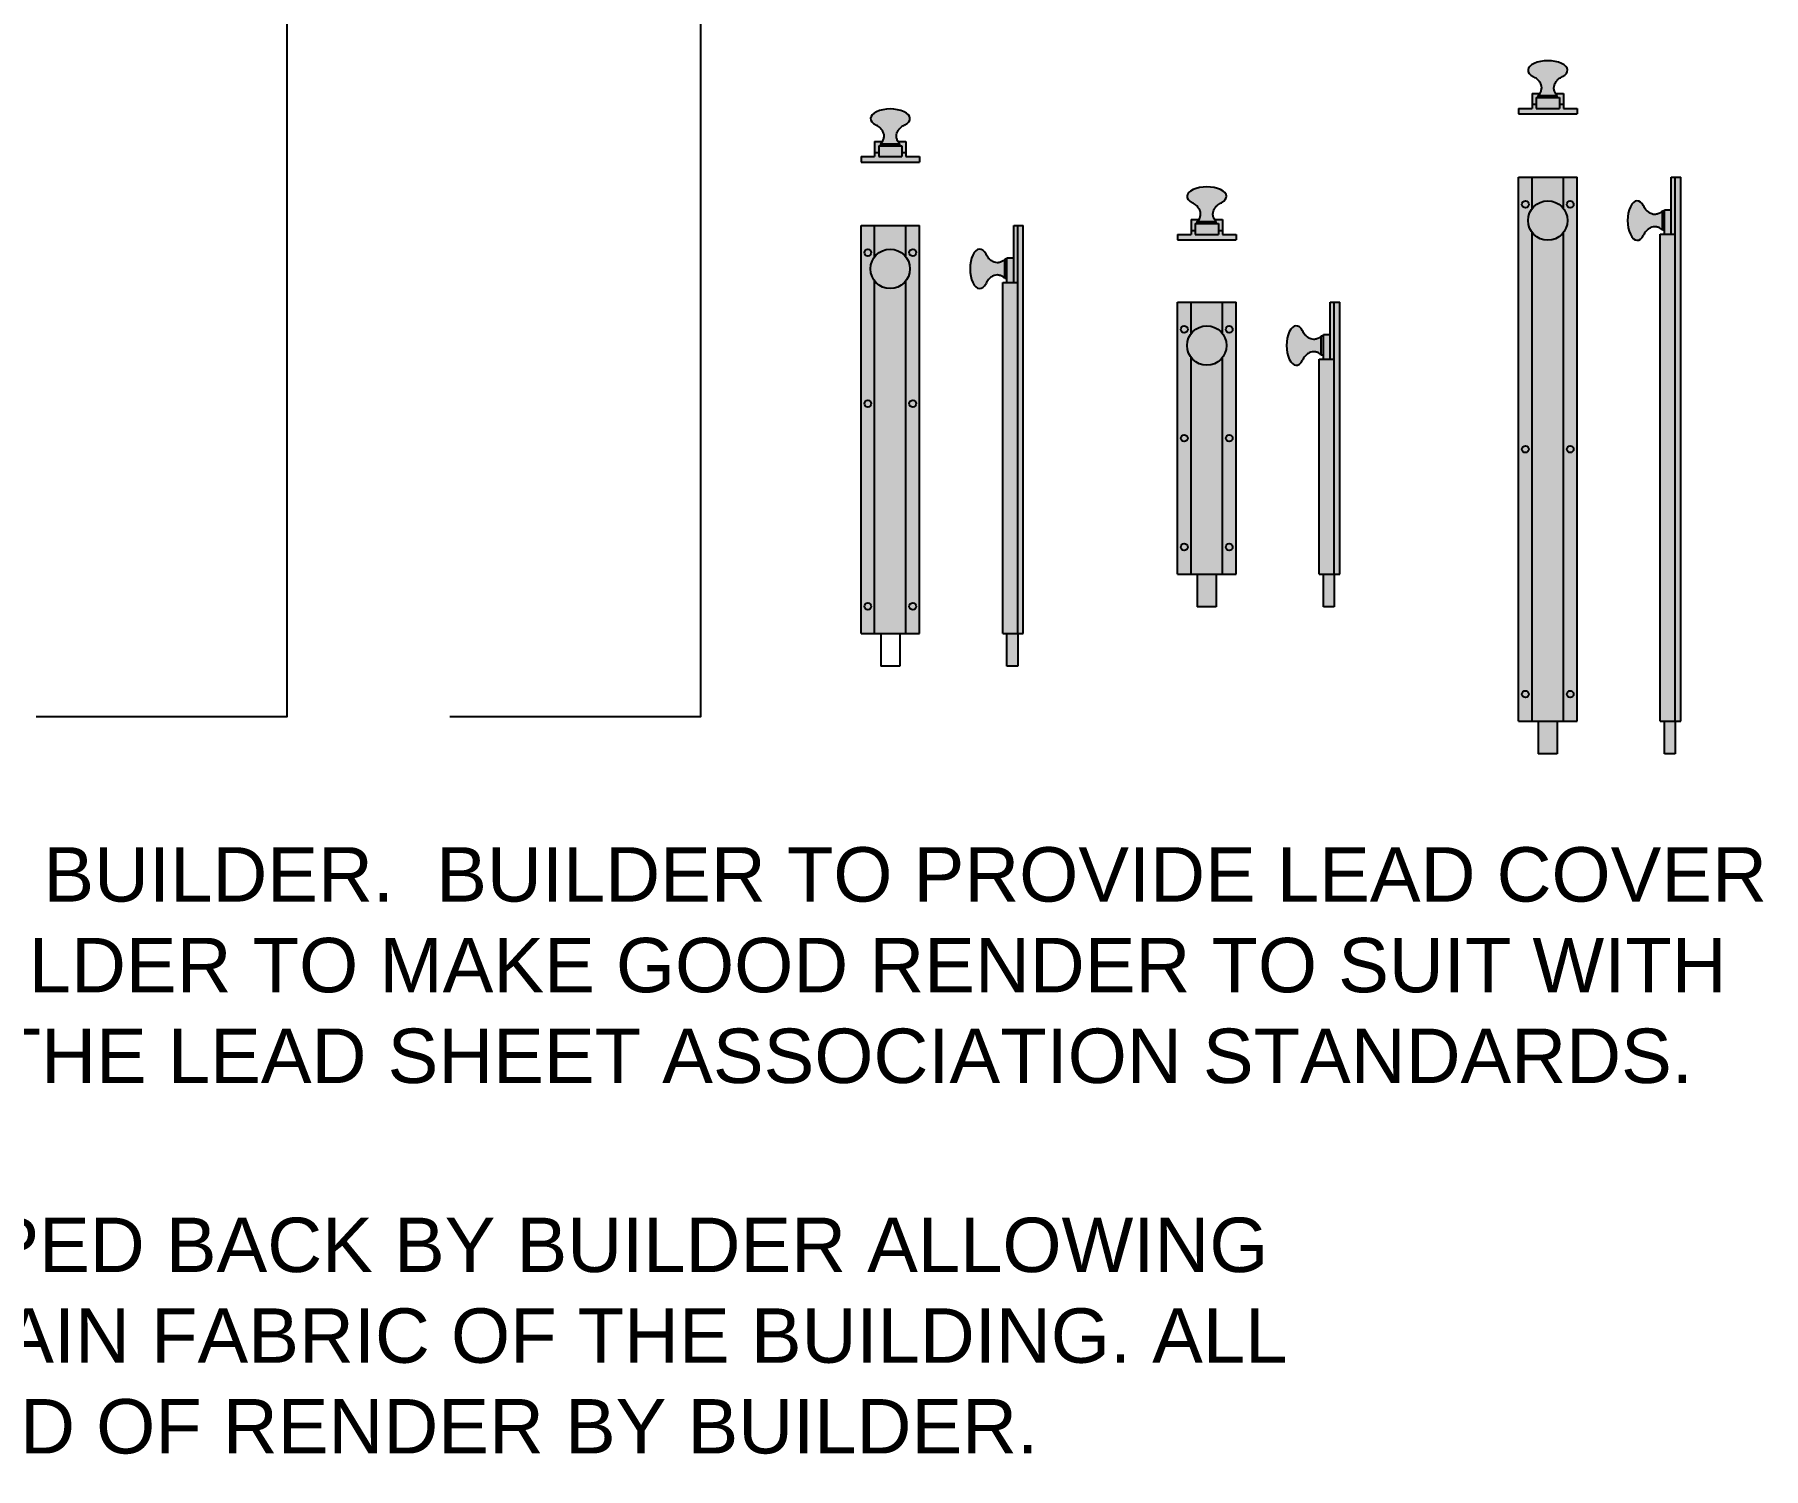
# Model space of a CAD drawing. Header units: millimetres. Extents: x 0 to 23312, y -3206 to 11448.
# Drawn here: x 11809 to 13080, y 9212 to 10266 of the extents above; entities that cross this region are included whole.
import ezdxf

# ---------------------------------------------------------------- set-up
doc = ezdxf.new("R2010")
doc.units = ezdxf.units.MM
doc.header["$LTSCALE"] = 10
for name, color, linetype in [('31 - Elevation Column', 7, 'Continuous'), ('40 - Detail Outline', 142, 'Continuous'), ('41 - Detail', 7, 'Continuous'), ('42 - Detail Hatch', 251, 'Continuous')]:
    doc.layers.add(name, color=color, linetype=linetype)
doc.styles.add('1-20', font='romans.shx', dxfattribs={"width": 0.8, "height": 40})

msp = doc.modelspace()

# ---------------------------------------------------------------- hatches: boundary and pattern name
at = {"layer": '40 - Detail Outline', "ltscale": 10}
h = msp.add_hatch(color=253, dxfattribs=at)
h.dxf.hatch_style = 1
edge = h.paths.add_edge_path()
edge.add_ellipse((12921.188, 10240.274), major_axis=(-14.5, 0), ratio=0.48275862, start_angle=137.655301, end_angle=402.344699)
edge.add_spline(control_points=[(12910.471, 10235.559), (12911.447, 10235.061), (12913.196, 10234.167), (12915.071, 10231.959), (12916.397, 10229.757), (12916.774, 10227.673), (12916.537, 10225.73), (12916.041, 10224.409), (12915.57, 10223.476), (12915.455, 10223.274)], knot_values=[1.9756293, 1.9756293, 1.9756293, 1.9756293, 5.22560108, 7.80183398, 10.5440652, 12.86459864, 13.98133443, 16.3835445, 17.07447963, 17.07447963, 17.07447963, 17.07447963], degree=3, periodic=0)
edge.add_spline(control_points=[(12915.455, 10223.274), (12915.256, 10222.923), (12914.884, 10222.377), (12914.384, 10221.944), (12914.188, 10221.774)], knot_values=[0, 0, 0, 0, 1.20001378, 1.9756293, 1.9756293, 1.9756293, 1.9756293], degree=3, periodic=0)
edge.add_line((12914.188, 10221.774), (12928.188, 10221.774))
edge.add_spline(control_points=[(12928.188, 10221.774), (12927.992, 10221.944), (12927.492, 10222.377), (12927.12, 10222.923), (12926.921, 10223.274)], knot_values=[0, 0, 0, 0, 0.77561552, 1.9756293, 1.9756293, 1.9756293, 1.9756293], degree=3, periodic=0)
edge.add_spline(control_points=[(12926.921, 10223.274), (12926.807, 10223.476), (12926.335, 10224.409), (12925.839, 10225.73), (12925.602, 10227.673), (12925.979, 10229.757), (12927.305, 10231.959), (12929.18, 10234.167), (12930.929, 10235.061), (12931.905, 10235.559)], knot_values=[1.9756293, 1.9756293, 1.9756293, 1.9756293, 2.66656442, 5.0687745, 6.18551029, 8.50604372, 11.24827494, 13.82450784, 17.07447963, 17.07447963, 17.07447963, 17.07447963], degree=3, periodic=0)
h.paths.add_polyline_path([(12928.188, 10221.774), (12914.188, 10221.774), (12914.188, 10220.274), (12928.188, 10220.274)])
edge = h.paths.add_edge_path()
edge.add_line((12932.688, 10223.274), (12926.921, 10223.274))
edge.add_spline(control_points=[(12926.921, 10223.274), (12927.12, 10222.923), (12927.492, 10222.377), (12927.992, 10221.944), (12928.188, 10221.774)], knot_values=[0, 0, 0, 0, 1.20001378, 1.9756293, 1.9756293, 1.9756293, 1.9756293], degree=3, periodic=0)
edge.add_line((12928.188, 10221.774), (12928.188, 10220.274))
edge.add_line((12928.188, 10220.274), (12929.688, 10220.274))
edge.add_line((12929.688, 10220.274), (12929.688, 10215.274))
edge.add_line((12929.688, 10215.274), (12932.688, 10215.274))
edge.add_line((12932.688, 10215.274), (12932.688, 10223.274))
h.paths.add_polyline_path([(12929.688, 10220.274), (12928.188, 10220.274), (12912.688, 10220.274), (12912.688, 10212.274), (12929.688, 10212.274)])
edge = h.paths.add_edge_path()
edge.add_line((12912.688, 10220.274), (12914.188, 10220.274))
edge.add_line((12914.188, 10220.274), (12914.188, 10221.774))
edge.add_spline(control_points=[(12914.188, 10221.774), (12914.384, 10221.944), (12914.884, 10222.377), (12915.256, 10222.923), (12915.455, 10223.274)], knot_values=[0, 0, 0, 0, 0.77561552, 1.9756293, 1.9756293, 1.9756293, 1.9756293], degree=3, periodic=0)
edge.add_line((12915.455, 10223.274), (12909.688, 10223.274))
edge.add_line((12909.688, 10223.274), (12909.688, 10215.274))
edge.add_line((12909.688, 10215.274), (12912.688, 10215.274))
edge.add_line((12912.688, 10215.274), (12912.688, 10220.274))
h.paths.add_polyline_path([(12942.688, 10212.274), (12932.688, 10212.274), (12932.688, 10215.274), (12929.688, 10215.274), (12929.688, 10212.274), (12912.688, 10212.274), (12912.688, 10215.274), (12909.688, 10215.274), (12909.688, 10212.274), (12899.688, 10212.274), (12899.688, 10208.274), (12942.688, 10208.274)])
h = msp.add_hatch(color=253, dxfattribs=at)
h.dxf.hatch_style = 1
edge = h.paths.add_edge_path()
edge.add_ellipse((12437.942, 10204.787), major_axis=(14.5, 0), ratio=0.48275862, start_angle=-42.344699, end_angle=222.344699)
edge.add_spline(control_points=[(12427.225, 10200.072), (12428.201, 10199.573), (12429.95, 10198.68), (12431.825, 10196.471), (12433.151, 10194.269), (12433.528, 10192.186), (12433.291, 10190.243), (12432.795, 10188.922), (12432.324, 10187.989), (12432.209, 10187.787)], knot_values=[1.9756293, 1.9756293, 1.9756293, 1.9756293, 5.22560108, 7.80183398, 10.5440652, 12.86459864, 13.98133443, 16.3835445, 17.07447963, 17.07447963, 17.07447963, 17.07447963], degree=3, periodic=0)
edge.add_spline(control_points=[(12432.209, 10187.787), (12432.011, 10187.436), (12431.638, 10186.889), (12431.139, 10186.457), (12430.942, 10186.287)], knot_values=[0, 0, 0, 0, 1.20001378, 1.9756293, 1.9756293, 1.9756293, 1.9756293], degree=3, periodic=0)
edge.add_line((12430.942, 10186.287), (12444.942, 10186.287))
edge.add_spline(control_points=[(12444.942, 10186.287), (12444.746, 10186.457), (12444.246, 10186.889), (12443.874, 10187.436), (12443.675, 10187.787)], knot_values=[0, 0, 0, 0, 0.77561552, 1.9756293, 1.9756293, 1.9756293, 1.9756293], degree=3, periodic=0)
edge.add_spline(control_points=[(12443.675, 10187.787), (12443.561, 10187.989), (12443.089, 10188.922), (12442.594, 10190.243), (12442.357, 10192.186), (12442.734, 10194.269), (12444.06, 10196.471), (12445.935, 10198.68), (12447.684, 10199.573), (12448.659, 10200.072)], knot_values=[1.9756293, 1.9756293, 1.9756293, 1.9756293, 2.66656442, 5.0687745, 6.18551029, 8.50604372, 11.24827494, 13.82450784, 17.07447963, 17.07447963, 17.07447963, 17.07447963], degree=3, periodic=0)
h.paths.add_polyline_path([(12444.942, 10186.287), (12430.942, 10186.287), (12430.942, 10184.787), (12444.942, 10184.787)])
edge = h.paths.add_edge_path()
edge.add_line((12449.442, 10187.787), (12443.675, 10187.787))
edge.add_spline(control_points=[(12443.675, 10187.787), (12443.874, 10187.436), (12444.246, 10186.889), (12444.746, 10186.457), (12444.942, 10186.287)], knot_values=[0, 0, 0, 0, 1.20001378, 1.9756293, 1.9756293, 1.9756293, 1.9756293], degree=3, periodic=0)
edge.add_line((12444.942, 10186.287), (12444.942, 10184.787))
edge.add_line((12444.942, 10184.787), (12446.442, 10184.787))
edge.add_line((12446.442, 10184.787), (12446.442, 10179.787))
edge.add_line((12446.442, 10179.787), (12449.442, 10179.787))
edge.add_line((12449.442, 10179.787), (12449.442, 10187.787))
edge = h.paths.add_edge_path()
edge.add_spline(control_points=[(12430.942, 10186.287), (12431.139, 10186.457), (12431.638, 10186.889), (12432.011, 10187.436), (12432.209, 10187.787)], knot_values=[0, 0, 0, 0, 0.77561552, 1.9756293, 1.9756293, 1.9756293, 1.9756293], degree=3, periodic=0)
edge.add_line((12432.209, 10187.787), (12426.442, 10187.787))
edge.add_line((12426.442, 10187.787), (12426.442, 10179.787))
edge.add_line((12426.442, 10179.787), (12429.442, 10179.787))
edge.add_line((12429.442, 10179.787), (12429.442, 10184.787))
edge.add_line((12429.442, 10184.787), (12430.942, 10184.787))
edge.add_line((12430.942, 10184.787), (12430.942, 10186.287))
h.paths.add_polyline_path([(12429.442, 10179.787), (12426.442, 10179.787), (12426.442, 10176.787), (12416.442, 10176.787), (12416.442, 10172.787), (12459.442, 10172.787), (12459.442, 10176.787), (12449.442, 10176.787), (12449.442, 10179.787), (12446.442, 10179.787), (12446.442, 10176.787), (12429.442, 10176.787)])
h.paths.add_polyline_path([(12446.442, 10184.787), (12444.942, 10184.787), (12429.442, 10184.787), (12429.442, 10179.787), (12429.442, 10176.787), (12446.442, 10176.787), (12446.442, 10179.787)])
h = msp.add_hatch(color=253, dxfattribs=at)
h.dxf.hatch_style = 1
edge = h.paths.add_edge_path()
edge.add_ellipse((12670.552, 10147.533), major_axis=(14.5, 0), ratio=0.48275862, start_angle=-42.344699, end_angle=222.344699)
edge.add_spline(control_points=[(12659.835, 10142.818), (12660.811, 10142.32), (12662.56, 10141.426), (12664.435, 10139.218), (12665.761, 10137.016), (12666.138, 10134.932), (12665.901, 10132.989), (12665.406, 10131.668), (12664.934, 10130.735), (12664.82, 10130.533)], knot_values=[1.9756293, 1.9756293, 1.9756293, 1.9756293, 5.22560108, 7.80183398, 10.5440652, 12.86459864, 13.98133443, 16.3835445, 17.07447963, 17.07447963, 17.07447963, 17.07447963], degree=3, periodic=0)
edge.add_spline(control_points=[(12664.82, 10130.533), (12664.621, 10130.182), (12664.249, 10129.636), (12663.749, 10129.203), (12663.552, 10129.033)], knot_values=[0, 0, 0, 0, 1.20001378, 1.9756293, 1.9756293, 1.9756293, 1.9756293], degree=3, periodic=0)
edge.add_line((12663.552, 10129.033), (12677.552, 10129.033))
edge.add_spline(control_points=[(12677.552, 10129.033), (12677.356, 10129.203), (12676.856, 10129.636), (12676.484, 10130.182), (12676.285, 10130.533)], knot_values=[0, 0, 0, 0, 0.77561552, 1.9756293, 1.9756293, 1.9756293, 1.9756293], degree=3, periodic=0)
edge.add_spline(control_points=[(12676.285, 10130.533), (12676.171, 10130.735), (12675.699, 10131.668), (12675.204, 10132.989), (12674.967, 10134.932), (12675.344, 10137.016), (12676.67, 10139.218), (12678.545, 10141.426), (12680.294, 10142.32), (12681.27, 10142.818)], knot_values=[1.9756293, 1.9756293, 1.9756293, 1.9756293, 2.66656442, 5.0687745, 6.18551029, 8.50604372, 11.24827494, 13.82450784, 17.07447963, 17.07447963, 17.07447963, 17.07447963], degree=3, periodic=0)
h.paths.add_polyline_path([(12677.552, 10129.033), (12663.552, 10129.033), (12663.552, 10127.533), (12677.552, 10127.533)])
edge = h.paths.add_edge_path()
edge.add_line((12682.052, 10130.533), (12676.285, 10130.533))
edge.add_spline(control_points=[(12676.285, 10130.533), (12676.484, 10130.182), (12676.856, 10129.636), (12677.356, 10129.203), (12677.552, 10129.033)], knot_values=[0, 0, 0, 0, 1.20001378, 1.9756293, 1.9756293, 1.9756293, 1.9756293], degree=3, periodic=0)
edge.add_line((12677.552, 10129.033), (12677.552, 10127.533))
edge.add_line((12677.552, 10127.533), (12679.052, 10127.533))
edge.add_line((12679.052, 10127.533), (12679.052, 10122.533))
edge.add_line((12679.052, 10122.533), (12682.052, 10122.533))
edge.add_line((12682.052, 10122.533), (12682.052, 10130.533))
h.paths.add_polyline_path([(12679.052, 10127.533), (12677.552, 10127.533), (12662.052, 10127.533), (12662.052, 10119.533), (12679.052, 10119.533)])
edge = h.paths.add_edge_path()
edge.add_line((12662.052, 10127.533), (12663.552, 10127.533))
edge.add_line((12663.552, 10127.533), (12663.552, 10129.033))
edge.add_spline(control_points=[(12663.552, 10129.033), (12663.749, 10129.203), (12664.249, 10129.636), (12664.621, 10130.182), (12664.82, 10130.533)], knot_values=[0, 0, 0, 0, 0.77561552, 1.9756293, 1.9756293, 1.9756293, 1.9756293], degree=3, periodic=0)
edge.add_line((12664.82, 10130.533), (12659.052, 10130.533))
edge.add_line((12659.052, 10130.533), (12659.052, 10122.533))
edge.add_line((12659.052, 10122.533), (12662.052, 10122.533))
edge.add_line((12662.052, 10122.533), (12662.052, 10127.533))
h.paths.add_polyline_path([(12692.052, 10119.533), (12682.052, 10119.533), (12682.052, 10122.533), (12679.052, 10122.533), (12679.052, 10119.533), (12662.052, 10119.533), (12662.052, 10122.533), (12659.052, 10122.533), (12659.052, 10119.533), (12649.052, 10119.533), (12649.052, 10115.533), (12692.052, 10115.533)])
h = msp.add_hatch(color=253, dxfattribs=at)
h.dxf.hatch_style = 1
h.paths.add_polyline_path([(12928.188, 9761.667), (12914.188, 9761.667), (12914.188, 9737.667), (12928.188, 9737.667)])
h.paths.add_polyline_path([(12899.688, 10161.667), (12942.688, 10161.667), (12942.688, 9761.667), (12899.688, 9761.667)])
h = msp.add_hatch(color=253, dxfattribs=at)
h.dxf.hatch_style = 1
edge = h.paths.add_edge_path()
edge.add_spline(control_points=[(13005.38, 10136.767), (13005.21, 10136.571), (13004.626, 10135.897), (13003.121, 10135.056), (13001.423, 10134.419), (12999.481, 10134.182), (12997.397, 10134.559), (12995.195, 10135.885), (12992.987, 10137.76), (12992.093, 10139.509), (12991.595, 10140.484)], knot_values=[0, 0, 0, 0, 0.77561552, 2.66656442, 5.0687745, 6.18551029, 8.50604372, 11.24827494, 13.82450784, 17.07447963, 17.07447963, 17.07447963, 17.07447963], degree=3, periodic=0)
edge.add_ellipse((12986.88, 10129.767), major_axis=(0, 14.5), ratio=0.48275862, start_angle=-42.344699, end_angle=222.344699)
edge.add_spline(control_points=[(12991.595, 10119.05), (12992.093, 10120.026), (12992.987, 10121.775), (12995.195, 10123.65), (12997.397, 10124.976), (12999.481, 10125.353), (13001.423, 10125.116), (13003.121, 10124.479), (13004.626, 10123.638), (13005.21, 10122.964), (13005.38, 10122.767)], knot_values=[0, 0, 0, 0, 3.24997179, 5.82620469, 8.5684359, 10.88896934, 12.00570513, 14.4079152, 16.29886411, 17.07447963, 17.07447963, 17.07447963, 17.07447963], degree=3, periodic=0)
edge.add_line((13005.38, 10122.767), (13005.38, 10136.767))
h.paths.add_polyline_path([(13006.88, 10136.767), (13005.38, 10136.767), (13005.38, 10122.767), (13006.88, 10122.767)])
h.paths.add_polyline_path([(13011.88, 10137.767), (13006.88, 10137.767), (13006.88, 10119.667), (13011.88, 10119.667)])
h.paths.add_polyline_path([(13014.88, 10161.667), (13011.88, 10161.667), (13011.88, 10119.667), (13014.88, 10119.667)])
h.paths.add_polyline_path([(13014.88, 10119.667), (13011.88, 10119.667), (13006.88, 10119.667), (13003.88, 10119.667), (13003.88, 9761.667), (13014.88, 9761.667)])
h.paths.add_polyline_path([(13018.88, 10161.667), (13014.88, 10161.667), (13014.88, 10119.667), (13014.88, 9761.667), (13018.88, 9761.667)])
h.paths.add_polyline_path([(13014.88, 9761.667), (13006.88, 9761.667), (13006.88, 9737.667), (13014.88, 9737.667)])
h = msp.add_hatch(color=253, dxfattribs=at)
h.dxf.hatch_style = 1
h.paths.add_polyline_path([(12459.442, 9826.18), (12459.442, 10126.18), (12416.442, 10126.18), (12416.442, 9826.18), (12430.942, 9826.18), (12430.942, 9802.18), (12444.942, 9802.18), (12444.942, 9826.18)])
edge = h.paths.add_edge_path(flags=17)
edge.add_line((12444.942, 9826.18), (12444.942, 9802.18))
edge.add_line((12444.942, 9802.18), (12430.942, 9802.18))
edge.add_line((12430.942, 9826.18), (12430.942, 9802.18))
h = msp.add_hatch(color=253, dxfattribs=at)
h.dxf.hatch_style = 1
h.paths.add_polyline_path([(12531.634, 9826.18), (12523.634, 9826.18), (12523.634, 9802.18), (12531.634, 9802.18)])
h.paths.add_polyline_path([(12531.634, 10084.18), (12520.634, 10084.18), (12520.634, 9826.18), (12531.634, 9826.18)])
h.paths.add_polyline_path([(12535.634, 10126.18), (12531.634, 10126.18), (12531.634, 9826.18), (12535.634, 9826.18)])
edge = h.paths.add_edge_path()
edge.add_spline(control_points=[(12522.134, 10101.28), (12521.964, 10101.084), (12521.38, 10100.409), (12519.876, 10099.568), (12518.178, 10098.931), (12516.235, 10098.694), (12514.151, 10099.071), (12511.949, 10100.397), (12509.741, 10102.272), (12508.847, 10104.021), (12508.349, 10104.997)], knot_values=[0, 0, 0, 0, 0.77561552, 2.66656442, 5.0687745, 6.18551029, 8.50604372, 11.24827494, 13.82450784, 17.07447963, 17.07447963, 17.07447963, 17.07447963], degree=3, periodic=0)
edge.add_ellipse((12503.634, 10094.28), major_axis=(0, 14.5), ratio=0.48275862, start_angle=-42.344699, end_angle=222.344699)
edge.add_spline(control_points=[(12508.349, 10083.563), (12508.847, 10084.538), (12509.741, 10086.287), (12511.949, 10088.163), (12514.151, 10089.489), (12516.235, 10089.866), (12518.178, 10089.629), (12519.876, 10088.992), (12521.38, 10088.151), (12521.964, 10087.476), (12522.134, 10087.28)], knot_values=[0, 0, 0, 0, 3.24997179, 5.82620469, 8.5684359, 10.88896934, 12.00570513, 14.4079152, 16.29886411, 17.07447963, 17.07447963, 17.07447963, 17.07447963], degree=3, periodic=0)
edge.add_line((12522.134, 10087.28), (12522.134, 10101.28))
h.paths.add_polyline_path([(12523.634, 10101.28), (12522.134, 10101.28), (12522.134, 10087.28), (12523.634, 10087.28)])
h.paths.add_polyline_path([(12528.634, 10102.28), (12523.634, 10102.28), (12523.634, 10084.18), (12528.634, 10084.18)])
h.paths.add_polyline_path([(12531.634, 10126.18), (12528.634, 10126.18), (12528.634, 10084.18), (12531.634, 10084.18)])
h = msp.add_hatch(color=253, dxfattribs=at)
h.dxf.hatch_style = 1
h.paths.add_polyline_path([(12677.552, 9869.802), (12663.552, 9869.802), (12663.552, 9845.802), (12677.552, 9845.802)])
h.paths.add_polyline_path([(12649.052, 10069.802), (12692.052, 10069.802), (12692.052, 9869.802), (12649.052, 9869.802)])
h = msp.add_hatch(color=253, dxfattribs=at)
h.dxf.hatch_style = 1
edge = h.paths.add_edge_path()
edge.add_spline(control_points=[(12754.744, 10044.902), (12754.574, 10044.706), (12753.99, 10044.031), (12752.486, 10043.19), (12750.788, 10042.553), (12748.845, 10042.316), (12746.761, 10042.693), (12744.559, 10044.019), (12742.351, 10045.894), (12741.458, 10047.643), (12740.959, 10048.619)], knot_values=[0, 0, 0, 0, 0.77561552, 2.66656442, 5.0687745, 6.18551029, 8.50604372, 11.24827494, 13.82450784, 17.07447963, 17.07447963, 17.07447963, 17.07447963], degree=3, periodic=0)
edge.add_ellipse((12736.244, 10037.902), major_axis=(0, 14.5), ratio=0.48275862, start_angle=-42.344699, end_angle=222.344699)
edge.add_spline(control_points=[(12740.959, 10027.185), (12741.458, 10028.16), (12742.351, 10029.909), (12744.559, 10031.784), (12746.761, 10033.111), (12748.845, 10033.487), (12750.788, 10033.251), (12752.486, 10032.613), (12753.99, 10031.773), (12754.574, 10031.098), (12754.744, 10030.902)], knot_values=[0, 0, 0, 0, 3.24997179, 5.82620469, 8.5684359, 10.88896934, 12.00570513, 14.4079152, 16.29886411, 17.07447963, 17.07447963, 17.07447963, 17.07447963], degree=3, periodic=0)
edge.add_line((12754.744, 10030.902), (12754.744, 10044.902))
h.paths.add_polyline_path([(12756.244, 10044.902), (12754.744, 10044.902), (12754.744, 10030.902), (12756.244, 10030.902)])
h.paths.add_polyline_path([(12761.244, 10045.902), (12756.244, 10045.902), (12756.244, 10027.802), (12761.244, 10027.802)])
h.paths.add_polyline_path([(12764.244, 10069.802), (12761.244, 10069.802), (12761.244, 10027.802), (12764.244, 10027.802)])
h.paths.add_polyline_path([(12764.244, 10027.802), (12761.244, 10027.802), (12753.244, 10027.802), (12753.244, 9869.802), (12764.244, 9869.802)])
h.paths.add_polyline_path([(12768.244, 10069.802), (12764.244, 10069.802), (12764.244, 9869.802), (12768.244, 9869.802)])
h.paths.add_polyline_path([(12764.244, 9869.802), (12756.244, 9869.802), (12756.244, 9845.802), (12764.244, 9845.802)])

# ---------------------------------------------------------------- linework, layer by layer
at = {"layer": '40 - Detail Outline', "color": 2}
for points in [[(11994.468, 10764.906), (11994.468, 9764.906), (11810.137, 9764.906)], [(12298.558, 10764.906), (12298.558, 9764.906), (12114.227, 9764.906)]]:
    msp.add_lwpolyline(points, dxfattribs=at)
at = {"layer": '41 - Detail', "color": 251}
for p, q in [((12909.688, 10223.274), (12915.455, 10223.274)), ((12909.688, 10223.274), (12909.688, 10212.274)), ((12912.688, 10220.274), (12929.688, 10220.274)), ((12912.688, 10220.274), (12912.688, 10212.274)), ((12914.188, 10220.274), (12914.188, 10221.774)), ((12914.188, 10221.774), (12928.188, 10221.774)), ((12926.921, 10223.274), (12932.688, 10223.274)), ((12928.188, 10220.274), (12928.188, 10221.774)), ((12929.688, 10220.274), (12929.688, 10212.274)), ((12932.688, 10223.274), (12932.688, 10212.274)), ((12899.688, 10212.274), (12909.688, 10212.274)), ((12899.688, 10212.274), (12899.688, 10208.274)), ((12899.688, 10208.274), (12942.688, 10208.274)), ((12912.688, 10212.274), (12929.688, 10212.274)), ((12932.688, 10212.274), (12942.688, 10212.274)), ((12942.688, 10212.274), (12942.688, 10208.274)), ((12426.442, 10187.787), (12432.209, 10187.787)), ((12426.442, 10187.787), (12426.442, 10176.787)), ((12429.442, 10184.787), (12446.442, 10184.787)), ((12429.442, 10184.787), (12429.442, 10176.787)), ((12430.942, 10184.787), (12430.942, 10186.287)), ((12430.942, 10186.287), (12444.942, 10186.287)), ((12443.675, 10187.787), (12449.442, 10187.787)), ((12444.942, 10184.787), (12444.942, 10186.287)), ((12446.442, 10184.787), (12446.442, 10176.787)), ((12449.442, 10187.787), (12449.442, 10176.787)), ((12416.442, 10176.787), (12426.442, 10176.787)), ((12416.442, 10176.787), (12416.442, 10172.787)), ((12416.442, 10172.787), (12459.442, 10172.787)), ((12429.442, 10176.787), (12446.442, 10176.787)), ((12449.442, 10176.787), (12459.442, 10176.787)), ((12459.442, 10176.787), (12459.442, 10172.787)), ((12899.688, 9761.667), (12899.688, 10161.667)), ((12899.688, 10161.667), (12942.688, 10161.667)), ((12909.688, 10138.599), (12909.688, 10161.667)), ((12932.688, 10138.599), (12932.688, 10161.667)), ((12942.688, 9761.667), (12942.688, 10161.667)), ((13011.88, 10161.667), (13018.88, 10161.667)), ((13011.88, 10119.667), (13011.88, 10161.667)), ((13014.88, 9761.667), (13014.88, 10161.667)), ((13018.88, 9761.667), (13018.88, 10161.667)), ((12659.052, 10130.533), (12664.82, 10130.533)), ((12659.052, 10130.533), (12659.052, 10119.533)), ((12662.052, 10127.533), (12679.052, 10127.533)), ((12662.052, 10127.533), (12662.052, 10119.533)), ((12663.552, 10127.533), (12663.552, 10129.033)), ((12663.552, 10129.033), (12677.552, 10129.033)), ((12676.285, 10130.533), (12682.052, 10130.533)), ((12677.552, 10127.533), (12677.552, 10129.033)), ((12679.052, 10127.533), (12679.052, 10119.533)), ((12682.052, 10130.533), (12682.052, 10119.533)), ((13006.88, 10136.767), (13005.38, 10136.767)), ((13005.38, 10122.767), (13005.38, 10136.767)), ((13006.88, 10137.767), (13011.88, 10137.767)), ((13006.88, 10119.667), (13006.88, 10137.767)), ((12416.442, 9826.18), (12416.442, 10126.18)), ((12416.442, 10126.18), (12459.442, 10126.18)), ((12426.442, 10103.112), (12426.442, 10126.18)), ((12449.442, 10103.112), (12449.442, 10126.18)), ((12459.442, 9826.18), (12459.442, 10126.18)), ((12528.634, 10126.18), (12535.634, 10126.18)), ((12528.634, 10084.18), (12528.634, 10126.18)), ((12531.634, 9826.18), (12531.634, 10126.18)), ((12535.634, 9826.18), (12535.634, 10126.18)), ((12649.052, 10119.533), (12659.052, 10119.533)), ((12649.052, 10119.533), (12649.052, 10115.533)), ((12649.052, 10115.533), (12692.052, 10115.533)), ((12662.052, 10119.533), (12679.052, 10119.533)), ((12682.052, 10119.533), (12692.052, 10119.533)), ((12692.052, 10119.533), (12692.052, 10115.533)), ((12909.688, 9761.667), (12909.688, 10120.936)), ((12932.688, 9761.667), (12932.688, 10120.936)), ((13003.88, 10119.667), (13014.88, 10119.667)), ((13003.88, 9761.667), (13003.88, 10119.667)), ((13006.88, 10122.767), (13005.38, 10122.767)), ((12523.634, 10101.28), (12522.134, 10101.28)), ((12522.134, 10087.28), (12522.134, 10101.28)), ((12523.634, 10102.28), (12528.634, 10102.28)), ((12523.634, 10084.18), (12523.634, 10102.28)), ((12426.442, 9826.18), (12426.442, 10085.448)), ((12449.442, 9826.18), (12449.442, 10085.448)), ((12520.634, 10084.18), (12531.634, 10084.18)), ((12520.634, 9826.18), (12520.634, 10084.18)), ((12523.634, 10087.28), (12522.134, 10087.28)), ((12649.052, 9869.802), (12649.052, 10069.802)), ((12649.052, 10069.802), (12692.052, 10069.802)), ((12659.052, 10046.734), (12659.052, 10069.802)), ((12682.052, 10046.734), (12682.052, 10069.802)), ((12692.052, 9869.802), (12692.052, 10069.802)), ((12761.244, 10069.802), (12768.244, 10069.802)), ((12761.244, 10027.802), (12761.244, 10069.802)), ((12764.244, 9869.802), (12764.244, 10069.802)), ((12768.244, 9869.802), (12768.244, 10069.802)), ((12756.244, 10044.902), (12754.744, 10044.902)), ((12754.744, 10030.902), (12754.744, 10044.902)), ((12756.244, 10045.902), (12761.244, 10045.902)), ((12756.244, 10027.802), (12756.244, 10045.902)), ((12659.052, 9869.802), (12659.052, 10029.07)), ((12682.052, 9869.802), (12682.052, 10029.07)), ((12753.244, 10027.802), (12764.244, 10027.802)), ((12753.244, 9869.802), (12753.244, 10027.802)), ((12756.244, 10030.902), (12754.744, 10030.902)), ((12649.052, 9869.802), (12692.052, 9869.802)), ((12753.244, 9869.802), (12768.244, 9869.802)), ((12416.442, 9826.18), (12459.442, 9826.18)), ((12520.634, 9826.18), (12535.634, 9826.18)), ((12899.688, 9761.667), (12942.688, 9761.667)), ((13003.88, 9761.667), (13018.88, 9761.667))]:
    msp.add_line(p, q, dxfattribs=at)
for centre in [(12921.188, 10129.767), (12437.942, 10094.28), (12670.552, 10037.902)]:
    msp.add_circle(centre, 14.5, dxfattribs=at)
for centre, major_axis, start_param, end_param in [((12921.188, 10240.274), (-14.5, 0), 2.40253824, 7.02223972), ((12437.942, 10204.787), (14.5, 0), -0.73905442, 3.88064707), ((12670.552, 10147.533), (14.5, 0), -0.73905442, 3.88064707), ((12986.88, 10129.767), (0, 14.5), -0.73905442, 3.88064707), ((12503.634, 10094.28), (0, 14.5), -0.73905442, 3.88064707), ((12736.244, 10037.902), (0, 14.5), -0.73905442, 3.88064707)]:
    msp.add_ellipse(centre, major_axis=major_axis, ratio=0.48275862, start_param=start_param, end_param=end_param, dxfattribs=at)
for points in [[(12914.188, 10221.774), (12914.757, 10222.301), (12915.775, 10223.895), (12916.562, 10226.165), (12916.688, 10227.274), (12916.303, 10229.563), (12914.978, 10231.964), (12913.25, 10233.875), (12910.471, 10235.559)], [(12928.188, 10221.774), (12927.619, 10222.301), (12926.601, 10223.895), (12925.814, 10226.165), (12925.688, 10227.274), (12926.073, 10229.563), (12927.398, 10231.964), (12929.126, 10233.875), (12931.905, 10235.559)], [(12430.942, 10186.287), (12431.511, 10186.814), (12432.529, 10188.408), (12433.316, 10190.677), (12433.442, 10191.787), (12433.057, 10194.075), (12431.732, 10196.476), (12430.005, 10198.387), (12427.225, 10200.072)], [(12444.942, 10186.287), (12444.373, 10186.814), (12443.356, 10188.408), (12442.569, 10190.677), (12442.442, 10191.787), (12442.828, 10194.075), (12444.152, 10196.476), (12445.88, 10198.387), (12448.659, 10200.072)], [(12663.552, 10129.033), (12664.122, 10129.56), (12665.139, 10131.154), (12665.926, 10133.424), (12666.052, 10134.533), (12665.667, 10136.822), (12664.342, 10139.223), (12662.615, 10141.134), (12659.835, 10142.818)], [(12677.552, 10129.033), (12676.983, 10129.56), (12675.966, 10131.154), (12675.179, 10133.424), (12675.052, 10134.533), (12675.438, 10136.822), (12676.763, 10139.223), (12678.49, 10141.134), (12681.27, 10142.818)], [(13005.38, 10136.767), (13004.852, 10136.198), (13003.259, 10135.181), (13000.989, 10134.394), (12999.88, 10134.267), (12997.591, 10134.653), (12995.19, 10135.978), (12993.279, 10137.705), (12991.595, 10140.484)], [(13005.38, 10122.767), (13004.852, 10123.336), (13003.259, 10124.354), (13000.989, 10125.141), (12999.88, 10125.267), (12997.591, 10124.882), (12995.19, 10123.557), (12993.279, 10121.83), (12991.595, 10119.05)], [(12522.134, 10101.28), (12521.607, 10100.711), (12520.013, 10099.693), (12517.743, 10098.906), (12516.634, 10098.78), (12514.346, 10099.165), (12511.945, 10100.49), (12510.033, 10102.218), (12508.349, 10104.997)], [(12522.134, 10087.28), (12521.607, 10087.849), (12520.013, 10088.867), (12517.743, 10089.654), (12516.634, 10089.78), (12514.346, 10089.395), (12511.945, 10088.07), (12510.033, 10086.342), (12508.349, 10083.563)], [(12754.744, 10044.902), (12754.217, 10044.333), (12752.623, 10043.315), (12750.354, 10042.528), (12749.244, 10042.402), (12746.956, 10042.787), (12744.555, 10044.112), (12742.644, 10045.839), (12740.959, 10048.619)], [(12754.744, 10030.902), (12754.217, 10031.471), (12752.623, 10032.489), (12750.354, 10033.275), (12749.244, 10033.402), (12746.956, 10033.017), (12744.555, 10031.692), (12742.644, 10029.964), (12740.959, 10027.185)]]:
    msp.add_spline(points, degree=3, dxfattribs=at)
at = {"layer": '42 - Detail Hatch'}
for p, q in [((12909.688, 10215.274), (12912.688, 10215.274)), ((12929.688, 10215.274), (12932.688, 10215.274)), ((12426.442, 10179.787), (12429.442, 10179.787)), ((12446.442, 10179.787), (12449.442, 10179.787)), ((12659.052, 10122.533), (12662.052, 10122.533)), ((12679.052, 10122.533), (12682.052, 10122.533)), ((12909.688, 10119.667), (12910.784, 10119.667)), ((12931.592, 10119.667), (12932.688, 10119.667)), ((12426.442, 10084.18), (12427.539, 10084.18)), ((12448.346, 10084.18), (12449.442, 10084.18)), ((12659.052, 10027.802), (12660.149, 10027.802)), ((12680.956, 10027.802), (12682.052, 10027.802)), ((12663.552, 9869.802), (12663.552, 9845.802)), ((12663.552, 9869.802), (12663.552, 9845.802)), ((12677.552, 9869.802), (12677.552, 9845.802)), ((12677.552, 9869.802), (12677.552, 9845.802)), ((12756.244, 9845.802), (12756.244, 9869.802)), ((12756.244, 9845.802), (12756.244, 9869.802)), ((12764.244, 9869.802), (12764.244, 9845.802)), ((12764.244, 9869.802), (12764.244, 9845.802)), ((12677.552, 9845.802), (12663.552, 9845.802)), ((12677.552, 9845.802), (12663.552, 9845.802)), ((12764.244, 9845.802), (12756.244, 9845.802)), ((12764.244, 9845.802), (12756.244, 9845.802)), ((12430.942, 9826.18), (12430.942, 9802.18)), ((12444.942, 9826.18), (12444.942, 9802.18)), ((12523.634, 9802.18), (12523.634, 9826.18)), ((12531.634, 9826.18), (12531.634, 9802.18)), ((12444.942, 9802.18), (12430.942, 9802.18)), ((12531.634, 9802.18), (12523.634, 9802.18)), ((12914.188, 9761.667), (12914.188, 9737.667)), ((12928.188, 9761.667), (12928.188, 9737.667)), ((13006.88, 9737.667), (13006.88, 9761.667)), ((13014.88, 9761.667), (13014.88, 9737.667)), ((12928.188, 9737.667), (12914.188, 9737.667)), ((13014.88, 9737.667), (13006.88, 9737.667))]:
    msp.add_line(p, q, dxfattribs=at)
for centre in [(12904.688, 10141.667), (12937.688, 10141.667), (12421.442, 10106.18), (12454.442, 10106.18), (12654.052, 10049.802), (12687.052, 10049.802), (12421.442, 9995.18), (12454.442, 9995.18), (12654.052, 9969.802), (12687.052, 9969.802), (12904.688, 9961.667), (12937.688, 9961.667), (12654.052, 9889.802), (12687.052, 9889.802), (12421.442, 9846.18), (12454.442, 9846.18), (12904.688, 9781.667), (12937.688, 9781.667)]:
    msp.add_circle(centre, 2.5, dxfattribs=at)

# ---------------------------------------------------------------- texts
at = {"layer": '31 - Elevation Column', "color": 251, "ltscale": 40, "char_height": 40, "attachment_point": 2, "style": '1-20'}
for s, insert, width in [('{\\fArial|b0|i0|c0|p34;\\W1;\\C3;####mm BAND OF RENDER TO BE REMOVED BY BUILDER.  BUILDER TO PROVIDE LEAD COVER FLASHING FOR VALE TO FLASH BENEATH.  BUILDER TO MAKE GOOD RENDER TO SUIT WITH RENDER STOP BEAD IN ACCORDANCE WITH THE LEAD SHEET ASSOCIATION STANDARDS.}', (11789.136, 9669.158), 2655.52123), ('{\\fArial|b0|i0|c0|p34;\\W1;\\C3;####mm BAND OF RENDER STRIPPED BACK BY BUILDER ALLOWING VALE TO FLASH BACK INTO THE MAIN FABRIC OF THE BUILDING. ALL SUBSEQUENT MAKING GOOD OF RENDER BY BUILDER.}', (11789.136, 9396.822), 1908.84665)]:
    msp.add_mtext(s, dxfattribs=dict(at, insert=insert, width=width))

doc.saveas('drawing.dxf')
